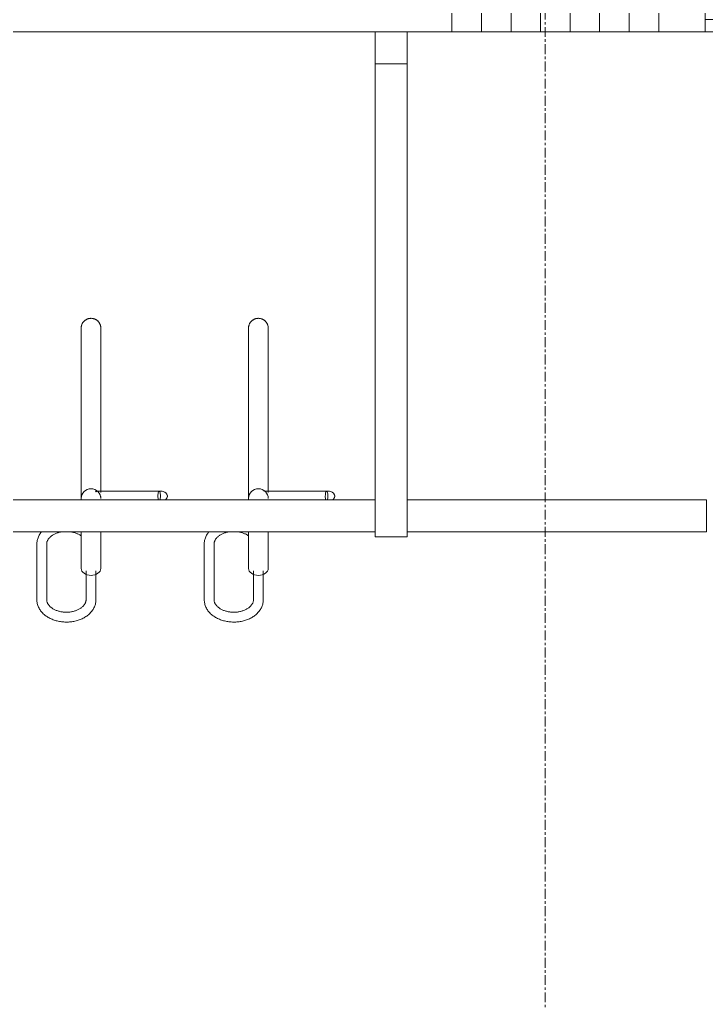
# Model space of a CAD drawing. Header units: inches. Extents: x 3268 to 7018, y 976 to 6708.
# Drawn here: x 4737.81 to 4772.69, y 3758.94 to 3808.77 of the extents above; entities that cross this region are included whole.
import ezdxf

# ---------------------------------------------------------------- set-up
doc = ezdxf.new("R2010")
doc.units = ezdxf.units.IN
doc.header["$MEASUREMENT"] = 0
doc.linetypes.add('Grid Line 1_2_', pattern=[0.875, 0.5, -0.125, 0.125, -0.125])
for name, color, linetype, lineweight in [('A-GENM', 13, 'Continuous', 9), ('A-WALL', 113, 'Continuous', 9), ('A-WALL-PATT', 111, 'Continuous', 15), ('I-WALL', 2, 'Continuous', 9), ('S-GRID', 1, 'Continuous', 9)]:
    doc.layers.add(name, color=color, linetype=linetype, lineweight=lineweight)

# ---------------------------------------------------------------- blocks, each defined once
blk = doc.blocks.new('Bike File Wall - as Specified-V155-Overall Retail Plan Opt 2')
at = {"layer": 'A-GENM'}
for p, q in [((4755.875, 3806.524), (4755.875, 3808.149)), ((4757.5, 3808.149), (4755.875, 3808.149)), ((4757.5, 3808.149), (4757.5, 3806.524)), ((4755.875, 3782.524), (4755.875, 3806.524)), ((4755.875, 3806.524), (4757.5, 3806.524)), ((4757.5, 3806.524), (4757.5, 3782.524)), ((4740.938, 3792.234), (4740.938, 3785.34)), ((4740.938, 3792.234), (4740.938, 3784.399)), ((4741.938, 3785.34), (4741.938, 3792.234)), ((4741.938, 3784.803), (4741.938, 3792.234)), ((4749.438, 3792.234), (4749.438, 3785.34)), ((4749.438, 3792.234), (4749.438, 3784.399)), ((4750.438, 3785.34), (4750.438, 3792.234)), ((4750.438, 3784.803), (4750.438, 3792.234)), ((4744.9, 3784.836), (4741.696, 3784.836)), ((4753.4, 3784.836), (4750.221, 3784.836)), ((4755.875, 3784.399), (4725.5, 3784.399)), ((4772.688, 3784.399), (4757.5, 3784.399)), ((4772.688, 3784.399), (4772.688, 3782.774)), ((4755.875, 3782.774), (4725.5, 3782.774)), ((4740.938, 3782.774), (4740.938, 3780.92)), ((4741.938, 3780.92), (4741.938, 3782.774)), ((4749.438, 3782.774), (4749.438, 3780.92)), ((4750.438, 3780.92), (4750.438, 3782.774)), ((4772.688, 3782.774), (4757.5, 3782.774)), ((4738.688, 3782.158), (4738.688, 3779.329)), ((4739.188, 3779.329), (4739.188, 3782.158)), ((4747.188, 3782.158), (4747.188, 3779.329)), ((4747.688, 3779.329), (4747.688, 3782.158)), ((4755.875, 3782.524), (4757.5, 3782.524)), ((4741.188, 3780.791), (4741.188, 3779.329)), ((4741.688, 3779.329), (4741.688, 3780.791)), ((4749.688, 3780.791), (4749.688, 3779.329)), ((4750.188, 3779.329), (4750.188, 3780.791))]:
    blk.add_line(p, q, dxfattribs=at)
at = {"layer": 'A-GENM', "flags": 128}
for points in [[(4740.938, 3793.113), (4740.938, 3793.133), (4740.939, 3793.153), (4740.941, 3793.173), (4740.944, 3793.192), (4740.948, 3793.212), (4740.952, 3793.232), (4740.957, 3793.251), (4740.963, 3793.27), (4740.97, 3793.289), (4740.977, 3793.307), (4740.985, 3793.326), (4740.994, 3793.344), (4741.004, 3793.361), (4741.014, 3793.378), (4741.025, 3793.395), (4741.037, 3793.411), (4741.049, 3793.427), (4741.062, 3793.442), (4741.075, 3793.457), (4741.089, 3793.471), (4741.104, 3793.485), (4741.119, 3793.498), (4741.135, 3793.511), (4741.151, 3793.522), (4741.168, 3793.533), (4741.185, 3793.544), (4741.202, 3793.554), (4741.22, 3793.563), (4741.238, 3793.571), (4741.257, 3793.579), (4741.275, 3793.586), (4741.294, 3793.592), (4741.314, 3793.597), (4741.333, 3793.602), (4741.353, 3793.605), (4741.373, 3793.608), (4741.393, 3793.611), (4741.412, 3793.612), (4741.432, 3793.613), (4741.452, 3793.613), (4741.472, 3793.612), (4741.492, 3793.61), (4741.512, 3793.607), (4741.532, 3793.604), (4741.551, 3793.6), (4741.571, 3793.595), (4741.59, 3793.589), (4741.609, 3793.583), (4741.628, 3793.575), (4741.646, 3793.567), (4741.664, 3793.559), (4741.682, 3793.549), (4741.699, 3793.539), (4741.716, 3793.528), (4741.732, 3793.517), (4741.748, 3793.505), (4741.763, 3793.492), (4741.778, 3793.479), (4741.793, 3793.465), (4741.807, 3793.45), (4741.82, 3793.435), (4741.832, 3793.42), (4741.844, 3793.404), (4741.856, 3793.387), (4741.866, 3793.37), (4741.876, 3793.353), (4741.886, 3793.335), (4741.894, 3793.317), (4741.902, 3793.299), (4741.909, 3793.28), (4741.915, 3793.261), (4741.921, 3793.242), (4741.926, 3793.223), (4741.93, 3793.203), (4741.933, 3793.183), (4741.935, 3793.163), (4741.937, 3793.144), (4741.938, 3793.124), (4741.938, 3793.113)], [(4749.438, 3793.113), (4749.438, 3793.133), (4749.439, 3793.153), (4749.441, 3793.173), (4749.444, 3793.192), (4749.448, 3793.212), (4749.452, 3793.232), (4749.457, 3793.251), (4749.463, 3793.27), (4749.47, 3793.289), (4749.477, 3793.307), (4749.485, 3793.326), (4749.494, 3793.344), (4749.504, 3793.361), (4749.514, 3793.378), (4749.525, 3793.395), (4749.537, 3793.411), (4749.549, 3793.427), (4749.562, 3793.442), (4749.575, 3793.457), (4749.589, 3793.471), (4749.604, 3793.485), (4749.619, 3793.498), (4749.635, 3793.511), (4749.651, 3793.522), (4749.668, 3793.533), (4749.685, 3793.544), (4749.702, 3793.554), (4749.72, 3793.563), (4749.738, 3793.571), (4749.757, 3793.579), (4749.775, 3793.586), (4749.794, 3793.592), (4749.814, 3793.597), (4749.833, 3793.602), (4749.853, 3793.605), (4749.873, 3793.608), (4749.893, 3793.611), (4749.912, 3793.612), (4749.932, 3793.613), (4749.952, 3793.613), (4749.972, 3793.612), (4749.992, 3793.61), (4750.012, 3793.607), (4750.032, 3793.604), (4750.051, 3793.6), (4750.071, 3793.595), (4750.09, 3793.589), (4750.109, 3793.583), (4750.128, 3793.575), (4750.146, 3793.567), (4750.164, 3793.559), (4750.182, 3793.549), (4750.199, 3793.539), (4750.216, 3793.528), (4750.232, 3793.517), (4750.248, 3793.505), (4750.263, 3793.492), (4750.278, 3793.479), (4750.293, 3793.465), (4750.307, 3793.45), (4750.32, 3793.435), (4750.332, 3793.42), (4750.344, 3793.404), (4750.356, 3793.387), (4750.366, 3793.37), (4750.376, 3793.353), (4750.386, 3793.335), (4750.394, 3793.317), (4750.402, 3793.299), (4750.409, 3793.28), (4750.415, 3793.261), (4750.421, 3793.242), (4750.426, 3793.223), (4750.43, 3793.203), (4750.433, 3793.183), (4750.435, 3793.163), (4750.437, 3793.144), (4750.438, 3793.124), (4750.438, 3793.113)], [(4740.938, 3792.234), (4740.938, 3792.317), (4740.938, 3792.397), (4740.938, 3792.473), (4740.938, 3792.545), (4740.938, 3792.613), (4740.938, 3792.677), (4740.938, 3792.738), (4740.938, 3792.794), (4740.938, 3792.845), (4740.938, 3792.893), (4740.938, 3792.936), (4740.938, 3792.974), (4740.938, 3793.008), (4740.938, 3793.037), (4740.938, 3793.061), (4740.938, 3793.081), (4740.938, 3793.096), (4740.938, 3793.106), (4740.938, 3793.112), (4740.938, 3793.113)], [(4740.938, 3793.113), (4740.938, 3793.11), (4740.938, 3793.103), (4740.938, 3793.091), (4740.938, 3793.074), (4740.938, 3793.053), (4740.938, 3793.027), (4740.938, 3792.996), (4740.938, 3792.96), (4740.938, 3792.92), (4740.938, 3792.876), (4740.938, 3792.827), (4740.938, 3792.774), (4740.938, 3792.716), (4740.938, 3792.654), (4740.938, 3792.589), (4740.938, 3792.519), (4740.938, 3792.445), (4740.938, 3792.368), (4740.938, 3792.287), (4740.938, 3792.234)], [(4741.938, 3792.234), (4741.938, 3792.317), (4741.938, 3792.397), (4741.938, 3792.473), (4741.938, 3792.545), (4741.938, 3792.613), (4741.938, 3792.677), (4741.938, 3792.738), (4741.938, 3792.794), (4741.938, 3792.845), (4741.938, 3792.893), (4741.938, 3792.936), (4741.938, 3792.974), (4741.938, 3793.008), (4741.938, 3793.037), (4741.938, 3793.061), (4741.938, 3793.081), (4741.938, 3793.096), (4741.938, 3793.106), (4741.938, 3793.112), (4741.938, 3793.113)], [(4741.938, 3793.113), (4741.938, 3793.11), (4741.938, 3793.103), (4741.938, 3793.091), (4741.938, 3793.074), (4741.938, 3793.053), (4741.938, 3793.027), (4741.938, 3792.996), (4741.938, 3792.96), (4741.938, 3792.92), (4741.938, 3792.876), (4741.938, 3792.827), (4741.938, 3792.774), (4741.938, 3792.716), (4741.938, 3792.654), (4741.938, 3792.589), (4741.938, 3792.519), (4741.938, 3792.445), (4741.938, 3792.368), (4741.938, 3792.287), (4741.938, 3792.234)], [(4749.438, 3792.234), (4749.438, 3792.317), (4749.438, 3792.397), (4749.438, 3792.473), (4749.438, 3792.545), (4749.438, 3792.613), (4749.438, 3792.677), (4749.438, 3792.738), (4749.438, 3792.794), (4749.438, 3792.845), (4749.438, 3792.893), (4749.438, 3792.936), (4749.438, 3792.974), (4749.438, 3793.008), (4749.438, 3793.037), (4749.438, 3793.061), (4749.438, 3793.081), (4749.438, 3793.096), (4749.438, 3793.106), (4749.438, 3793.112), (4749.438, 3793.113)], [(4749.438, 3793.113), (4749.438, 3793.11), (4749.438, 3793.103), (4749.438, 3793.091), (4749.438, 3793.074), (4749.438, 3793.053), (4749.438, 3793.027), (4749.438, 3792.996), (4749.438, 3792.96), (4749.438, 3792.92), (4749.438, 3792.876), (4749.438, 3792.827), (4749.438, 3792.774), (4749.438, 3792.716), (4749.438, 3792.654), (4749.438, 3792.589), (4749.438, 3792.519), (4749.438, 3792.445), (4749.438, 3792.368), (4749.438, 3792.287), (4749.438, 3792.234)], [(4750.438, 3792.234), (4750.438, 3792.317), (4750.438, 3792.397), (4750.438, 3792.473), (4750.438, 3792.545), (4750.438, 3792.613), (4750.438, 3792.677), (4750.438, 3792.738), (4750.438, 3792.794), (4750.438, 3792.845), (4750.438, 3792.893), (4750.438, 3792.936), (4750.438, 3792.974), (4750.438, 3793.008), (4750.438, 3793.037), (4750.438, 3793.061), (4750.438, 3793.081), (4750.438, 3793.096), (4750.438, 3793.106), (4750.438, 3793.112), (4750.438, 3793.113)], [(4750.438, 3793.113), (4750.438, 3793.11), (4750.438, 3793.103), (4750.438, 3793.091), (4750.438, 3793.074), (4750.438, 3793.053), (4750.438, 3793.027), (4750.438, 3792.996), (4750.438, 3792.96), (4750.438, 3792.92), (4750.438, 3792.876), (4750.438, 3792.827), (4750.438, 3792.774), (4750.438, 3792.716), (4750.438, 3792.654), (4750.438, 3792.589), (4750.438, 3792.519), (4750.438, 3792.445), (4750.438, 3792.368), (4750.438, 3792.287), (4750.438, 3792.234)], [(4740.938, 3784.698), (4740.938, 3784.747), (4740.938, 3784.8), (4740.938, 3784.858), (4740.938, 3784.919), (4740.938, 3784.985), (4740.938, 3785.055), (4740.938, 3785.128), (4740.938, 3785.206), (4740.938, 3785.287), (4740.938, 3785.34)], [(4741.938, 3785.34), (4741.938, 3785.257), (4741.938, 3785.177), (4741.938, 3785.101), (4741.938, 3785.029), (4741.938, 3784.961), (4741.938, 3784.896), (4741.938, 3784.836), (4741.938, 3784.78)], [(4749.438, 3784.521), (4749.438, 3784.547), (4749.438, 3784.578), (4749.438, 3784.613), (4749.438, 3784.653), (4749.438, 3784.698), (4749.438, 3784.747), (4749.438, 3784.8), (4749.438, 3784.858), (4749.438, 3784.919), (4749.438, 3784.985), (4749.438, 3785.055), (4749.438, 3785.128), (4749.438, 3785.206), (4749.438, 3785.287), (4749.438, 3785.34)], [(4750.438, 3785.34), (4750.438, 3785.257), (4750.438, 3785.177), (4750.438, 3785.101), (4750.438, 3785.029), (4750.438, 3784.961), (4750.438, 3784.896), (4750.438, 3784.836), (4750.438, 3784.78)], [(4744.896, 3784.835), (4744.946, 3784.846), (4745, 3784.848), (4745.052, 3784.842), (4745.101, 3784.83), (4745.143, 3784.812), (4745.179, 3784.792), (4745.207, 3784.77), (4745.23, 3784.75), (4745.248, 3784.731), (4745.263, 3784.713), (4745.274, 3784.698), (4745.283, 3784.684), (4745.29, 3784.671), (4745.295, 3784.66), (4745.3, 3784.65), (4745.304, 3784.642), (4745.307, 3784.634), (4745.309, 3784.627), (4745.311, 3784.622), (4745.312, 3784.616), (4745.314, 3784.612), (4745.315, 3784.608), (4745.316, 3784.604), (4745.316, 3784.601), (4745.317, 3784.598), (4745.317, 3784.596), (4745.318, 3784.594), (4745.318, 3784.593), (4745.318, 3784.591), (4745.318, 3784.59), (4745.318, 3784.589), (4745.318, 3784.588), (4745.318, 3784.588), (4745.319, 3784.587), (4745.319, 3784.587)], [(4753.396, 3784.835), (4753.446, 3784.846), (4753.5, 3784.848), (4753.552, 3784.842), (4753.601, 3784.83), (4753.643, 3784.812), (4753.679, 3784.792), (4753.707, 3784.77), (4753.73, 3784.75), (4753.748, 3784.731), (4753.763, 3784.713), (4753.774, 3784.698), (4753.783, 3784.684), (4753.79, 3784.671), (4753.795, 3784.66), (4753.8, 3784.65), (4753.804, 3784.642), (4753.807, 3784.634), (4753.809, 3784.627), (4753.811, 3784.622), (4753.812, 3784.616), (4753.814, 3784.612), (4753.815, 3784.608), (4753.816, 3784.604), (4753.816, 3784.601), (4753.817, 3784.598), (4753.817, 3784.596), (4753.818, 3784.594), (4753.818, 3784.593), (4753.818, 3784.591), (4753.818, 3784.59), (4753.818, 3784.589), (4753.818, 3784.588), (4753.818, 3784.588), (4753.819, 3784.587), (4753.819, 3784.587)], [(4741.938, 3784.566), (4741.938, 3784.537), (4741.938, 3784.512)], [(4745.207, 3784.402), (4745.23, 3784.422), (4745.248, 3784.441), (4745.263, 3784.459), (4745.274, 3784.474), (4745.283, 3784.488), (4745.29, 3784.501), (4745.295, 3784.512), (4745.3, 3784.522), (4745.304, 3784.53), (4745.307, 3784.538), (4745.309, 3784.545), (4745.311, 3784.551), (4745.312, 3784.556), (4745.314, 3784.56), (4745.315, 3784.564), (4745.316, 3784.568), (4745.316, 3784.571), (4745.317, 3784.574), (4745.317, 3784.576), (4745.318, 3784.578), (4745.318, 3784.58), (4745.318, 3784.581), (4745.318, 3784.582), (4745.318, 3784.583), (4745.318, 3784.584), (4745.318, 3784.585), (4745.319, 3784.585), (4745.319, 3784.585)], [(4749.443, 3784.391), (4749.44, 3784.41), (4749.439, 3784.43), (4749.438, 3784.45), (4749.438, 3784.461)], [(4753.707, 3784.402), (4753.73, 3784.422), (4753.748, 3784.441), (4753.763, 3784.459), (4753.774, 3784.474), (4753.783, 3784.488), (4753.79, 3784.501), (4753.795, 3784.512), (4753.8, 3784.522), (4753.804, 3784.53), (4753.807, 3784.538), (4753.809, 3784.545), (4753.811, 3784.551), (4753.812, 3784.556), (4753.814, 3784.56), (4753.815, 3784.564), (4753.816, 3784.568), (4753.816, 3784.571), (4753.817, 3784.574), (4753.817, 3784.576), (4753.818, 3784.578), (4753.818, 3784.58), (4753.818, 3784.581), (4753.818, 3784.582), (4753.818, 3784.583), (4753.818, 3784.584), (4753.818, 3784.585), (4753.819, 3784.585), (4753.819, 3784.585)], [(4738.926, 3782.775), (4738.894, 3782.736), (4738.864, 3782.695), (4738.836, 3782.653), (4738.81, 3782.61), (4738.787, 3782.566), (4738.765, 3782.521), (4738.747, 3782.475), (4738.73, 3782.428), (4738.716, 3782.38), (4738.705, 3782.332), (4738.697, 3782.283), (4738.691, 3782.234), (4738.688, 3782.184), (4738.688, 3782.158)], [(4739.188, 3782.158), (4739.188, 3782.179), (4739.19, 3782.2), (4739.193, 3782.222), (4739.198, 3782.243), (4739.203, 3782.264), (4739.21, 3782.286), (4739.218, 3782.308), (4739.228, 3782.33), (4739.239, 3782.352), (4739.251, 3782.374), (4739.265, 3782.396), (4739.28, 3782.418), (4739.297, 3782.44), (4739.316, 3782.461), (4739.336, 3782.483), (4739.357, 3782.504), (4739.38, 3782.525), (4739.405, 3782.546), (4739.431, 3782.566), (4739.458, 3782.586), (4739.487, 3782.605), (4739.518, 3782.623), (4739.549, 3782.641), (4739.582, 3782.658), (4739.616, 3782.674), (4739.651, 3782.689), (4739.687, 3782.703), (4739.724, 3782.717), (4739.762, 3782.729), (4739.801, 3782.741), (4739.841, 3782.751), (4739.881, 3782.76), (4739.922, 3782.768), (4739.964, 3782.775)], [(4740.431, 3782.772), (4740.472, 3782.764), (4740.513, 3782.756), (4740.553, 3782.746), (4740.593, 3782.735), (4740.631, 3782.724), (4740.669, 3782.711), (4740.705, 3782.697), (4740.741, 3782.682), (4740.776, 3782.667), (4740.809, 3782.65), (4740.841, 3782.633), (4740.872, 3782.615), (4740.902, 3782.596), (4740.93, 3782.577)], [(4747.426, 3782.775), (4747.394, 3782.736), (4747.364, 3782.695), (4747.336, 3782.653), (4747.31, 3782.61), (4747.287, 3782.566), (4747.265, 3782.521), (4747.247, 3782.475), (4747.23, 3782.428), (4747.216, 3782.38), (4747.205, 3782.332), (4747.197, 3782.283), (4747.191, 3782.234), (4747.188, 3782.184), (4747.188, 3782.158)], [(4747.688, 3782.158), (4747.688, 3782.179), (4747.69, 3782.2), (4747.693, 3782.222), (4747.698, 3782.243), (4747.703, 3782.264), (4747.71, 3782.286), (4747.718, 3782.308), (4747.728, 3782.33), (4747.739, 3782.352), (4747.751, 3782.374), (4747.765, 3782.396), (4747.78, 3782.418), (4747.797, 3782.44), (4747.816, 3782.461), (4747.836, 3782.483), (4747.857, 3782.504), (4747.88, 3782.525), (4747.905, 3782.546), (4747.931, 3782.566), (4747.958, 3782.586), (4747.987, 3782.605), (4748.018, 3782.623), (4748.049, 3782.641), (4748.082, 3782.658), (4748.116, 3782.674), (4748.151, 3782.689), (4748.187, 3782.703), (4748.224, 3782.717), (4748.262, 3782.729), (4748.301, 3782.741), (4748.341, 3782.751), (4748.381, 3782.76), (4748.422, 3782.768), (4748.464, 3782.775)], [(4748.931, 3782.772), (4748.972, 3782.764), (4749.013, 3782.756), (4749.053, 3782.746), (4749.093, 3782.735), (4749.131, 3782.724), (4749.169, 3782.711), (4749.205, 3782.697), (4749.241, 3782.682), (4749.276, 3782.667), (4749.309, 3782.65), (4749.341, 3782.633), (4749.372, 3782.615), (4749.402, 3782.596), (4749.43, 3782.577)], [(4738.688, 3779.329), (4738.689, 3779.28), (4738.693, 3779.231), (4738.7, 3779.182), (4738.71, 3779.133), (4738.722, 3779.085), (4738.737, 3779.037), (4738.755, 3778.991), (4738.775, 3778.945), (4738.797, 3778.901), (4738.822, 3778.857), (4738.849, 3778.814), (4738.878, 3778.773), (4738.909, 3778.733), (4738.942, 3778.694), (4738.977, 3778.656), (4739.013, 3778.62), (4739.051, 3778.585), (4739.091, 3778.552), (4739.133, 3778.52), (4739.175, 3778.489), (4739.22, 3778.46), (4739.265, 3778.432), (4739.312, 3778.406), (4739.36, 3778.381), (4739.409, 3778.358), (4739.459, 3778.336), (4739.51, 3778.316), (4739.562, 3778.297), (4739.615, 3778.28), (4739.669, 3778.264), (4739.723, 3778.25), (4739.778, 3778.238), (4739.833, 3778.227), (4739.889, 3778.218), (4739.945, 3778.21), (4740.002, 3778.204), (4740.058, 3778.2), (4740.115, 3778.197), (4740.172, 3778.196), (4740.23, 3778.196), (4740.287, 3778.198), (4740.343, 3778.201), (4740.4, 3778.207), (4740.456, 3778.214), (4740.513, 3778.222), (4740.568, 3778.232), (4740.623, 3778.244), (4740.678, 3778.257), (4740.732, 3778.271), (4740.785, 3778.288), (4740.837, 3778.306), (4740.889, 3778.325), (4740.94, 3778.346), (4740.989, 3778.368), (4741.038, 3778.392), (4741.085, 3778.418), (4741.132, 3778.445), (4741.177, 3778.473), (4741.22, 3778.503), (4741.262, 3778.534), (4741.303, 3778.567), (4741.342, 3778.601), (4741.38, 3778.637), (4741.415, 3778.674), (4741.449, 3778.712), (4741.481, 3778.751), (4741.511, 3778.792), (4741.54, 3778.834), (4741.565, 3778.877), (4741.589, 3778.921), (4741.61, 3778.966), (4741.629, 3779.012), (4741.645, 3779.059), (4741.659, 3779.107), (4741.67, 3779.155), (4741.679, 3779.204), (4741.685, 3779.253), (4741.687, 3779.303), (4741.688, 3779.329)], [(4741.188, 3779.329), (4741.187, 3779.308), (4741.185, 3779.287), (4741.182, 3779.266), (4741.178, 3779.244), (4741.173, 3779.223), (4741.166, 3779.201), (4741.158, 3779.179), (4741.148, 3779.157), (4741.137, 3779.135), (4741.125, 3779.113), (4741.111, 3779.091), (4741.095, 3779.069), (4741.078, 3779.047), (4741.06, 3779.026), (4741.04, 3779.004), (4741.018, 3778.983), (4740.995, 3778.962), (4740.971, 3778.941), (4740.945, 3778.921), (4740.917, 3778.901), (4740.888, 3778.882), (4740.858, 3778.864), (4740.827, 3778.846), (4740.794, 3778.829), (4740.76, 3778.813), (4740.725, 3778.798), (4740.689, 3778.784), (4740.651, 3778.77), (4740.613, 3778.758), (4740.575, 3778.747), (4740.535, 3778.736), (4740.494, 3778.727), (4740.453, 3778.719), (4740.412, 3778.712), (4740.37, 3778.706), (4740.328, 3778.702), (4740.285, 3778.699), (4740.242, 3778.696), (4740.199, 3778.696), (4740.157, 3778.696), (4740.114, 3778.697), (4740.071, 3778.7), (4740.028, 3778.704), (4739.986, 3778.709), (4739.945, 3778.715), (4739.903, 3778.723), (4739.863, 3778.731), (4739.822, 3778.741), (4739.783, 3778.752), (4739.745, 3778.763), (4739.707, 3778.776), (4739.67, 3778.79), (4739.635, 3778.805), (4739.6, 3778.821), (4739.567, 3778.837), (4739.534, 3778.854), (4739.503, 3778.872), (4739.474, 3778.891), (4739.446, 3778.91), (4739.419, 3778.93), (4739.394, 3778.951), (4739.37, 3778.971), (4739.347, 3778.993), (4739.326, 3779.014), (4739.307, 3779.036), (4739.289, 3779.058), (4739.273, 3779.08), (4739.258, 3779.102), (4739.245, 3779.124), (4739.233, 3779.146), (4739.223, 3779.167), (4739.214, 3779.189), (4739.207, 3779.211), (4739.2, 3779.233), (4739.195, 3779.254), (4739.192, 3779.275), (4739.189, 3779.297), (4739.188, 3779.318), (4739.188, 3779.329)], [(4747.188, 3779.329), (4747.189, 3779.28), (4747.193, 3779.231), (4747.2, 3779.182), (4747.21, 3779.133), (4747.222, 3779.085), (4747.237, 3779.037), (4747.255, 3778.991), (4747.275, 3778.945), (4747.297, 3778.901), (4747.322, 3778.857), (4747.349, 3778.814), (4747.378, 3778.773), (4747.409, 3778.733), (4747.442, 3778.694), (4747.477, 3778.656), (4747.513, 3778.62), (4747.551, 3778.585), (4747.591, 3778.552), (4747.633, 3778.52), (4747.675, 3778.489), (4747.72, 3778.46), (4747.765, 3778.432), (4747.812, 3778.406), (4747.86, 3778.381), (4747.909, 3778.358), (4747.959, 3778.336), (4748.01, 3778.316), (4748.062, 3778.297), (4748.115, 3778.28), (4748.169, 3778.264), (4748.223, 3778.25), (4748.278, 3778.238), (4748.333, 3778.227), (4748.389, 3778.218), (4748.445, 3778.21), (4748.502, 3778.204), (4748.558, 3778.2), (4748.615, 3778.197), (4748.672, 3778.196), (4748.73, 3778.196), (4748.787, 3778.198), (4748.843, 3778.201), (4748.9, 3778.207), (4748.956, 3778.214), (4749.013, 3778.222), (4749.068, 3778.232), (4749.123, 3778.244), (4749.178, 3778.257), (4749.232, 3778.271), (4749.285, 3778.288), (4749.337, 3778.306), (4749.389, 3778.325), (4749.44, 3778.346), (4749.489, 3778.368), (4749.538, 3778.392), (4749.585, 3778.418), (4749.632, 3778.445), (4749.677, 3778.473), (4749.72, 3778.503), (4749.762, 3778.534), (4749.803, 3778.567), (4749.842, 3778.601), (4749.88, 3778.637), (4749.915, 3778.674), (4749.949, 3778.712), (4749.981, 3778.751), (4750.011, 3778.792), (4750.04, 3778.834), (4750.065, 3778.877), (4750.089, 3778.921), (4750.11, 3778.966), (4750.129, 3779.012), (4750.145, 3779.059), (4750.159, 3779.107), (4750.17, 3779.155), (4750.179, 3779.204), (4750.185, 3779.253), (4750.187, 3779.303), (4750.188, 3779.329)], [(4749.688, 3779.329), (4749.687, 3779.308), (4749.685, 3779.287), (4749.682, 3779.266), (4749.678, 3779.244), (4749.673, 3779.223), (4749.666, 3779.201), (4749.658, 3779.179), (4749.648, 3779.157), (4749.637, 3779.135), (4749.625, 3779.113), (4749.611, 3779.091), (4749.595, 3779.069), (4749.578, 3779.047), (4749.56, 3779.026), (4749.54, 3779.004), (4749.518, 3778.983), (4749.495, 3778.962), (4749.471, 3778.941), (4749.445, 3778.921), (4749.417, 3778.901), (4749.388, 3778.882), (4749.358, 3778.864), (4749.327, 3778.846), (4749.294, 3778.829), (4749.26, 3778.813), (4749.225, 3778.798), (4749.189, 3778.784), (4749.151, 3778.77), (4749.113, 3778.758), (4749.075, 3778.747), (4749.035, 3778.736), (4748.994, 3778.727), (4748.953, 3778.719), (4748.912, 3778.712), (4748.87, 3778.706), (4748.828, 3778.702), (4748.785, 3778.699), (4748.742, 3778.696), (4748.699, 3778.696), (4748.657, 3778.696), (4748.614, 3778.697), (4748.571, 3778.7), (4748.528, 3778.704), (4748.486, 3778.709), (4748.445, 3778.715), (4748.403, 3778.723), (4748.363, 3778.731), (4748.322, 3778.741), (4748.283, 3778.752), (4748.245, 3778.763), (4748.207, 3778.776), (4748.17, 3778.79), (4748.135, 3778.805), (4748.1, 3778.821), (4748.067, 3778.837), (4748.034, 3778.854), (4748.003, 3778.872), (4747.974, 3778.891), (4747.946, 3778.91), (4747.919, 3778.93), (4747.894, 3778.951), (4747.87, 3778.971), (4747.847, 3778.993), (4747.826, 3779.014), (4747.807, 3779.036), (4747.789, 3779.058), (4747.773, 3779.08), (4747.758, 3779.102), (4747.745, 3779.124), (4747.733, 3779.146), (4747.723, 3779.167), (4747.714, 3779.189), (4747.707, 3779.211), (4747.7, 3779.233), (4747.695, 3779.254), (4747.692, 3779.275), (4747.689, 3779.297), (4747.688, 3779.318), (4747.688, 3779.329)]]:
    blk.add_lwpolyline(points, dxfattribs=at)
at = {"layer": 'A-GENM'}
for centre in [(4741.438, 3784.461), (4749.938, 3784.461)]:
    blk.add_arc(centre, 0.5, 0, 180, dxfattribs=at)
for centre, major_axis, ratio, start_param, end_param in [((4741.696, 3784.586), (0, 0.25), 0.258819, 5.759587, 6.806784), ((4744.9, 3784.586), (0, 0.25), 0.258819, 4.712389, 7.853982), ((4753.4, 3784.586), (0, 0.25), 0.258819, 4.712389, 7.853982), ((4744.9, 3784.586), (0, 0.25), 0.258819, 1.570796, 2.477696), ((4744.9, 3784.586), (0, 0.25), 0.258819, 3.805489, 4.712389), ((4753.4, 3784.586), (0, 0.25), 0.258819, 1.570796, 2.477696), ((4753.4, 3784.586), (0, 0.25), 0.258819, 3.805489, 4.712389), ((4741.438, 3780.92), (0.5, 0), 0.707107, 3.141593, 6.283185), ((4749.938, 3780.92), (0.5, 0), 0.707107, 3.141593, 6.283185)]:
    blk.add_ellipse(centre, major_axis=major_axis, ratio=ratio, start_param=start_param, end_param=end_param, dxfattribs=at)

msp = doc.modelspace()

# ---------------------------------------------------------------- hatches: boundary and pattern name
at = {"layer": 'A-WALL-PATT', "lineweight": 9}
h = msp.add_hatch(dxfattribs=at)
h.set_pattern_fill('FP_19', color=256, angle=180, style=0, pattern_type=2)
h.set_pattern_definition([(90, (3210.8, 3974.5), (-1561.9, 132), [0.51, -131.49]), (90, (3210.7, 3974.5), (-1561.9, 132), [0.51, -131.49]), (90, (3210.8, 3974.6), (-1561.9, 132), [0.51, -131.49]), (90, (3210.7, 3974.6), (-1561.9, 132), [0.51, -131.49]), (90, (3210.8, 3974.7), (-1561.9, 132), [0.51, -131.49]), (90, (3210.7, 3974.7), (-1561.9, 132), [0.51, -131.49]), (90, (3210.8, 3974.7), (-1561.9, 132), [0.51, -131.49]), (180, (4772.62, 3968.65), (-1561.86, -132), [1561.86, 0]), (180, (4772.62, 3970.15), (-1561.86, -132), [1561.86, 0]), (180, (4772.62, 3971.65), (-1561.86, -132), [1561.86, 0]), (180, (4772.62, 3973.15), (-1561.86, -132), [1561.86, 0]), (180, (3210.84, 3974.51), (-1561.859, -132), [0.51, -1561.354]), (180, (3210.8, 3974.55), (-1561.859, -132), [0.51, -1561.354]), (180, (3210.84, 3974.63), (-1561.859, -132), [0.51, -1561.354]), (180, (4772.62, 3974.65), (-1561.86, -132), [1561.86, 0]), (180, (3210.84, 3974.67), (-1561.859, -132), [0.51, -1561.354]), (180, (3210.84, 3974.78), (-1561.859, -132), [0.51, -1561.354]), (180, (4772.62, 3976.15), (-1561.86, -132), [1561.86, 0]), (180, (4772.62, 3977.65), (-1561.86, -132), [1561.86, 0]), (180, (4772.62, 3979.15), (-1561.86, -132), [1561.86, 0]), (180, (4772.62, 3980.65), (-1561.86, -132), [1561.86, 0]), (180, (4772.62, 3982.15), (-1561.86, -132), [1561.86, 0]), (180, (4772.62, 3983.65), (-1561.86, -132), [1561.86, 0]), (180, (4772.62, 3985.15), (-1561.86, -132), [1561.86, 0]), (180, (4772.62, 3986.65), (-1561.86, -132), [1561.86, 0]), (180, (4772.62, 3988.15), (-1561.86, -132), [1561.86, 0]), (180, (4772.62, 3989.65), (-1561.86, -132), [1561.86, 0]), (180, (4772.62, 3991.15), (-1561.86, -132), [1561.86, 0]), (180, (4772.62, 3992.65), (-1561.86, -132), [1561.86, 0]), (180, (4772.62, 3994.15), (-1561.86, -132), [1561.86, 0]), (180, (4772.62, 3995.65), (-1561.86, -132), [1561.86, 0]), (180, (4772.62, 3997.15), (-1561.86, -132), [1561.86, 0]), (180, (4772.62, 3998.65), (-1561.86, -132), [1561.86, 0]), (180, (4772.62, 4000.15), (-1561.86, -132), [1561.86, 0]), (180, (4772.62, 4001.65), (-1561.86, -132), [1561.86, 0]), (180, (4772.62, 4003.15), (-1561.86, -132), [1561.86, 0]), (180, (4772.62, 4004.65), (-1561.86, -132), [1561.86, 0]), (180, (4772.62, 4006.15), (-1561.86, -132), [1561.86, 0]), (180, (4772.62, 4007.65), (-1561.86, -132), [1561.86, 0]), (180, (4772.62, 4009.15), (-1561.86, -132), [1561.86, 0]), (180, (4772.62, 4010.65), (-1561.86, -132), [1561.86, 0]), (180, (4772.62, 4012.15), (-1561.86, -132), [1561.86, 0]), (180, (4772.62, 4013.65), (-1561.86, -132), [1561.86, 0]), (180, (4772.62, 4015.15), (-1561.86, -132), [1561.86, 0]), (180, (4772.62, 4016.65), (-1561.86, -132), [1561.86, 0]), (180, (4772.62, 4018.15), (-1561.86, -132), [1561.86, 0]), (180, (4772.62, 4019.65), (-1561.86, -132), [1561.86, 0]), (180, (4772.62, 4021.15), (-1561.86, -132), [1561.86, 0]), (180, (4772.62, 4022.65), (-1561.86, -132), [1561.86, 0]), (180, (4772.62, 4024.15), (-1561.86, -132), [1561.86, 0]), (180, (4772.62, 4025.65), (-1561.86, -132), [1561.86, 0]), (180, (4772.62, 4027.15), (-1561.86, -132), [1561.86, 0]), (180, (4772.62, 4028.65), (-1561.86, -132), [1561.86, 0]), (180, (4772.62, 4030.15), (-1561.86, -132), [1561.86, 0]), (180, (4772.62, 4031.65), (-1561.86, -132), [1561.86, 0]), (180, (4772.62, 4033.15), (-1561.86, -132), [1561.86, 0]), (180, (4772.62, 4034.65), (-1561.86, -132), [1561.86, 0]), (180, (4772.62, 4036.15), (-1561.86, -132), [1561.86, 0]), (180, (4772.62, 4037.65), (-1561.86, -132), [1561.86, 0]), (180, (4772.62, 4039.15), (-1561.86, -132), [1561.86, 0]), (180, (4772.62, 4040.65), (-1561.86, -132), [1561.86, 0]), (180, (4772.62, 4064.65), (-1561.86, -132), [1561.86, 0]), (180, (4772.62, 4066.15), (-1561.86, -132), [1561.86, 0]), (180, (4772.62, 4067.65), (-1561.86, -132), [1561.86, 0]), (180, (4772.62, 4069.15), (-1561.86, -132), [1561.86, 0]), (180, (4772.62, 4070.65), (-1561.86, -132), [1561.86, 0]), (180, (4772.62, 4072.15), (-1561.86, -132), [1561.86, 0]), (180, (4772.62, 4073.65), (-1561.86, -132), [1561.86, 0]), (180, (4772.62, 4075.15), (-1561.86, -132), [1561.86, 0]), (180, (4772.62, 4076.65), (-1561.86, -132), [1561.86, 0]), (180, (4772.62, 4100.65), (-1561.86, -132), [1561.86, 0])])
h.paths.add_polyline_path([(4770.625, 3808.149), (4772.625, 3808.149), (4772.625, 4129.149), (4770.625, 4129.149), (4770.625, 3810.149)])
h = msp.add_hatch(dxfattribs=at)
h.set_pattern_fill('FP_166', color=256, angle=180, style=0, pattern_type=2)
h.set_pattern_definition([(180, (4560.9, 2254), (-132, -1561.9), [0.51, -131.49]), (180, (4560.9, 2253.8), (-132, -1561.9), [0.51, -131.49]), (180, (4560.8, 2254), (-132, -1561.9), [0.51, -131.49]), (180, (4560.8, 2253.9), (-132, -1561.9), [0.51, -131.49]), (180, (4560.7, 2254), (-132, -1561.9), [0.51, -131.49]), (180, (4560.7, 2253.8), (-132, -1561.9), [0.51, -131.49]), (180, (4560.7, 2253.9), (-132, -1561.9), [0.51, -131.49]), (270, (4566.75, 3815.77), (132, -1561.86), [1561.86, 0]), (270, (4565.25, 3815.77), (132, -1561.86), [1561.86, 0]), (270, (4563.75, 3815.77), (132, -1561.86), [1561.86, 0]), (270, (4562.25, 3815.77), (132, -1561.86), [1561.86, 0]), (270, (4560.88, 2253.99), (132, -1561.859), [0.51, -1561.354]), (270, (4560.85, 2253.95), (132, -1561.859), [0.51, -1561.354]), (270, (4560.77, 2253.99), (132, -1561.859), [0.51, -1561.354]), (270, (4560.75, 3815.77), (132, -1561.86), [1561.86, 0]), (270, (4560.73, 2253.99), (132, -1561.859), [0.51, -1561.354]), (270, (4560.62, 2253.99), (132, -1561.859), [0.51, -1561.354]), (270, (4559.25, 3815.77), (132, -1561.86), [1561.86, 0]), (270, (4557.75, 3815.77), (132, -1561.86), [1561.86, 0]), (270, (4556.25, 3815.77), (132, -1561.86), [1561.86, 0]), (270, (4554.75, 3815.77), (132, -1561.86), [1561.86, 0]), (270, (4553.25, 3815.77), (132, -1561.86), [1561.86, 0]), (270, (4551.75, 3815.77), (132, -1561.86), [1561.86, 0]), (270, (4550.25, 3815.77), (132, -1561.86), [1561.86, 0]), (270, (4548.75, 3815.77), (132, -1561.86), [1561.86, 0]), (270, (4547.25, 3815.77), (132, -1561.86), [1561.86, 0]), (270, (4545.75, 3815.77), (132, -1561.86), [1561.86, 0]), (270, (4544.25, 3815.77), (132, -1561.86), [1561.86, 0]), (270, (4542.75, 3815.77), (132, -1561.86), [1561.86, 0]), (270, (4541.25, 3815.77), (132, -1561.86), [1561.86, 0]), (270, (4539.75, 3815.77), (132, -1561.86), [1561.86, 0]), (270, (4538.25, 3815.77), (132, -1561.86), [1561.86, 0]), (270, (4536.75, 3815.77), (132, -1561.86), [1561.86, 0]), (270, (4535.25, 3815.77), (132, -1561.86), [1561.86, 0]), (270, (4533.75, 3815.77), (132, -1561.86), [1561.86, 0]), (270, (4532.25, 3815.77), (132, -1561.86), [1561.86, 0]), (270, (4530.75, 3815.77), (132, -1561.86), [1561.86, 0]), (270, (4529.25, 3815.77), (132, -1561.86), [1561.86, 0]), (270, (4527.75, 3815.77), (132, -1561.86), [1561.86, 0]), (270, (4526.25, 3815.77), (132, -1561.86), [1561.86, 0]), (270, (4524.75, 3815.77), (132, -1561.86), [1561.86, 0]), (270, (4523.25, 3815.77), (132, -1561.86), [1561.86, 0]), (270, (4521.75, 3815.77), (132, -1561.86), [1561.86, 0]), (270, (4520.25, 3815.77), (132, -1561.86), [1561.86, 0]), (270, (4518.75, 3815.77), (132, -1561.86), [1561.86, 0]), (270, (4517.25, 3815.77), (132, -1561.86), [1561.86, 0]), (270, (4515.75, 3815.77), (132, -1561.86), [1561.86, 0]), (270, (4514.25, 3815.77), (132, -1561.86), [1561.86, 0]), (270, (4512.75, 3815.77), (132, -1561.86), [1561.86, 0]), (270, (4511.25, 3815.77), (132, -1561.86), [1561.86, 0]), (270, (4509.75, 3815.77), (132, -1561.86), [1561.86, 0]), (270, (4508.25, 3815.77), (132, -1561.86), [1561.86, 0]), (270, (4506.75, 3815.77), (132, -1561.86), [1561.86, 0]), (270, (4505.25, 3815.77), (132, -1561.86), [1561.86, 0]), (270, (4503.75, 3815.77), (132, -1561.86), [1561.86, 0]), (270, (4502.25, 3815.77), (132, -1561.86), [1561.86, 0]), (270, (4500.75, 3815.77), (132, -1561.86), [1561.86, 0]), (270, (4499.25, 3815.77), (132, -1561.86), [1561.86, 0]), (270, (4497.75, 3815.77), (132, -1561.86), [1561.86, 0]), (270, (4496.25, 3815.77), (132, -1561.86), [1561.86, 0]), (270, (4494.75, 3815.77), (132, -1561.86), [1561.86, 0]), (270, (4470.75, 3815.77), (132, -1561.86), [1561.86, 0]), (270, (4469.25, 3815.77), (132, -1561.86), [1561.86, 0]), (270, (4467.75, 3815.77), (132, -1561.86), [1561.86, 0]), (270, (4466.25, 3815.77), (132, -1561.86), [1561.86, 0]), (270, (4464.75, 3815.77), (132, -1561.86), [1561.86, 0]), (270, (4463.25, 3815.77), (132, -1561.86), [1561.86, 0]), (270, (4461.75, 3815.77), (132, -1561.86), [1561.86, 0]), (270, (4460.25, 3815.77), (132, -1561.86), [1561.86, 0]), (270, (4458.75, 3815.77), (132, -1561.86), [1561.86, 0]), (270, (4434.75, 3815.77), (132, -1561.86), [1561.86, 0])])
h.paths.add_polyline_path([(4765, 3808.149), (4770.625, 3808.149), (4770.625, 3810.149), (4446.375, 3810.149), (4446.375, 3808.149), (4757.5, 3808.149)])
h.paths.add_polyline_path([(4370.375, 3808.149), (4370.375, 3810.149), (4368.5, 3810.149), (4368.5, 3808.149)])

# ---------------------------------------------------------------- linework, layer by layer
at = {"layer": 'A-WALL'}
for p, q in [((4772.625, 3815.399), (4772.625, 3808.149)), ((4879, 3808.774), (4772.625, 3808.774))]:
    msp.add_line(p, q, dxfattribs=at)
at = {"layer": 'A-WALL', "lineweight": 15}
for p, q in [((4725.5, 3808.149), (4755.875, 3808.149)), ((4757.5, 3808.149), (4772.625, 3808.149))]:
    msp.add_line(p, q, dxfattribs=at)
at = {"layer": 'I-WALL', "lineweight": 15}
msp.add_line((4772.625, 3808.149), (4787.875, 3808.149), dxfattribs=at)
at = {"layer": 'S-GRID', "linetype": 'Grid Line 1_2_'}
msp.add_line((4764.5, 3355.524), (4764.5, 6288.946), dxfattribs=at)

# ---------------------------------------------------------------- block references
at = {"layer": 'A-GENM'}
msp.add_blockref('Bike File Wall - as Specified-V155-Overall Retail Plan Opt 2', (0, 0), dxfattribs=at)

doc.saveas('drawing.dxf')
